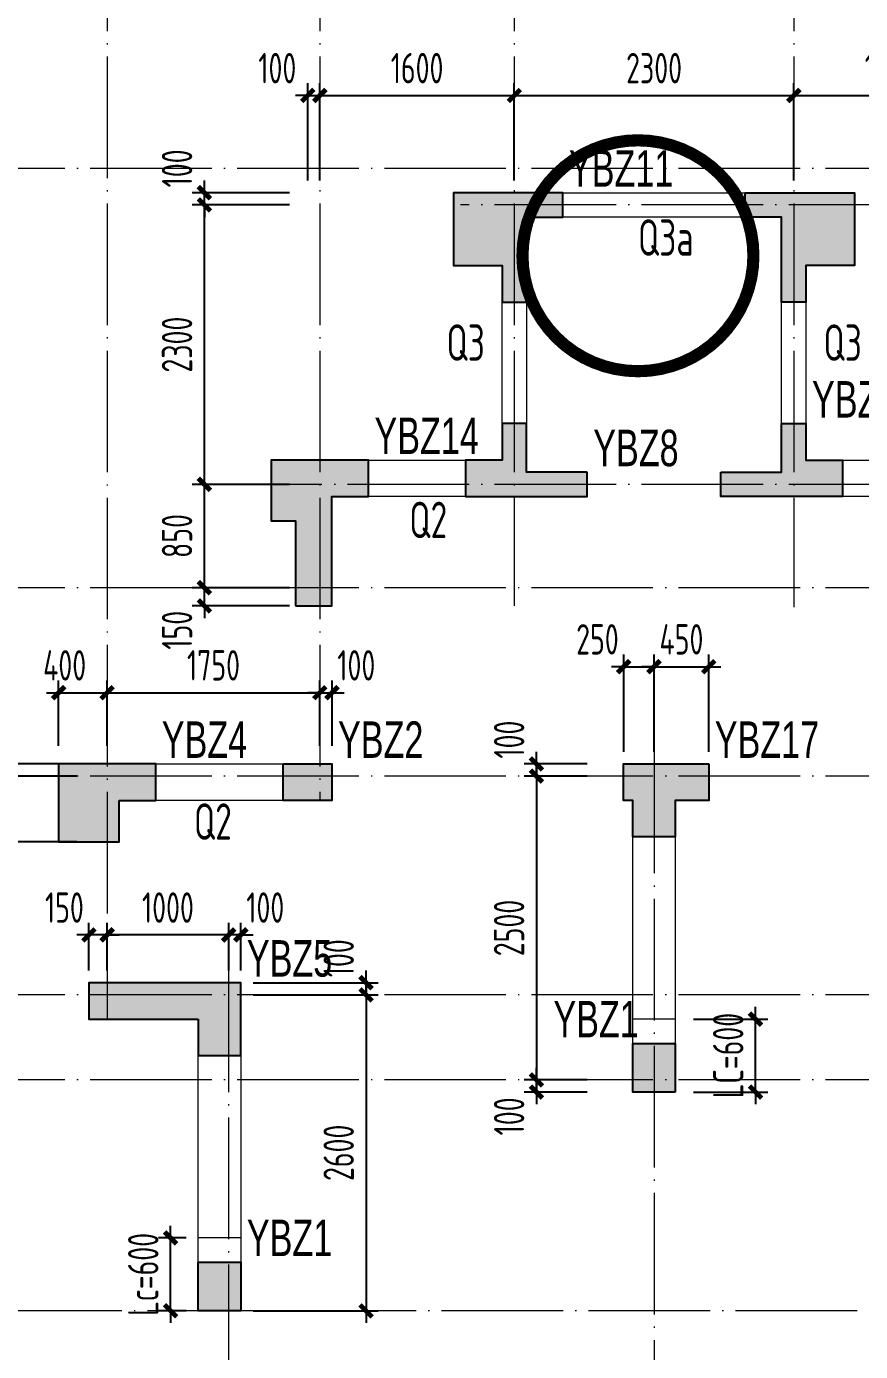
# Model space of a CAD drawing. Extents: x 5874492 to 7194610, y -939842 to -279257.
# Drawn here: x 6306081 to 6312943, y -470524 to -459621 of the extents above; entities that cross this region are included whole.
import ezdxf

# ---------------------------------------------------------------- set-up
doc = ezdxf.new("R2010")
doc.units = 0
doc.header["$LTSCALE"] = 1000
doc.linetypes.add('DOTE', pattern=[2.42, 2, -0.2, 0.02, -0.2])
for name, color, linetype, lineweight in [('A-轴线-塔楼', 1, 'DOTE', 9), ('A-轴线-隔墙', 41, 'DOTE', 9), ('S-基础-HATCH', 251, 'Continuous', 20), ('S-墙柱-DIM', 3, 'Continuous', 20), ('S-墙柱-Lc填充', 8, 'Continuous', 20), ('S-墙柱-WALL', 6, 'Continuous', 20), ('S-墙柱-编号', 4, 'Continuous', 20), ('S-轴网-轴线', 1, 'DOTE', 9), ('S-通用-TEXT', 7, 'Continuous', 20)]:
    doc.layers.add(name, color=color, linetype=linetype, lineweight=lineweight)
doc.layers.add('COLU_TH', color=5, linetype='Continuous')
doc.layers.add('Tc', color=60, linetype='Continuous', plot=False)
doc.styles.add('BW_Dim', font='Bweng.shx', dxfattribs={"width": 0.7, "bigfont": 'hztxt.shx'})
doc.styles.add('TSSD_Dimension', font='tssdeng.shx', dxfattribs={"width": 0.7, "bigfont": 'tssdchn.shx'})
doc.styles.add('TSSD_Rein', font='tssdeng.shx', dxfattribs={"width": 0.7, "bigfont": 'hztxt.shx'})
doc.dimstyles.new('TSSD_100_100', dxfattribs={"dimtxt": 250, "dimasz": 100, "dimexe": 100, "dimexo": 100, "dimgap": 100, "dimtad": 1, "dimdec": 0, "dimzin": 0, "dimdsep": 46, "dimtxsty": 'TSSD_Dimension', "dimblk": 'ARCHTICK', "dimcen": 0, "dimdle": 100, "dimclrt": 7, "dimadec": 0, "dimazin": 0, "dimtfac": 1, "dimtdec": 0, "dimtix": 1, "dimtmove": 2, "dimatfit": 0, "dimfxl": 0, "dimtolj": 1, "dimtzin": 0, "dimarcsym": 0})

# ---------------------------------------------------------------- blocks, each defined once
blk = doc.blocks.new('_ArchTick')
at = {"color": 0, "linetype": 'ByBlock', "const_width": 0.4}
blk.add_lwpolyline([(-0.5, -0.5), (0.5, 0.5)], dxfattribs=at)
blk = doc.blocks.new('*D2062')
at = {"layer": 'Defpoints', "color": 0}
for p in [(6306595, -465789), (6305795, -466329), (6306595, -466329)]:
    blk.add_point(p, dxfattribs=at)
at = {"layer": 'S-墙柱-DIM', "color": 0, "lineweight": -2}
for p, q in [((6305795, -465789), (6305795, -465689)), ((6306495, -465789), (6305695, -465789)), ((6305795, -465789), (6305795, -466329)), ((6306495, -466329), (6305695, -466329)), ((6305795, -466329), (6305795, -466429))]:
    blk.add_line(p, q, dxfattribs=at)
at = {"layer": 'S-墙柱-DIM', "color": 0, "lineweight": -2, "xscale": 100, "yscale": 100, "zscale": 100}
for p, rotation in [((6305795, -465789), 270), ((6305795, -466329), 90)]:
    blk.add_blockref('_ArchTick', p, dxfattribs=dict(at, rotation=rotation))
at = {"layer": 'S-墙柱-DIM', "color": 7, "insert": (6305570, -466059), "char_height": 250, "attachment_point": 5, "rotation": 90, "style": 'TSSD_Dimension'}
blk.add_mtext('\\A1;540', dxfattribs=at)
blk = doc.blocks.new('*D2063')
at = {"layer": 'Defpoints', "color": 0}
for p in [(6305795, -465689), (6306595, -465689), (6306595, -465789)]:
    blk.add_point(p, dxfattribs=at)
at = {"layer": 'S-墙柱-DIM', "color": 0, "lineweight": -2}
for p, q in [((6305795, -465689), (6305795, -465589)), ((6306495, -465689), (6305695, -465689)), ((6305795, -465789), (6305795, -465689)), ((6306495, -465789), (6305695, -465789)), ((6305795, -465789), (6305795, -465889))]:
    blk.add_line(p, q, dxfattribs=at)
at = {"layer": 'S-墙柱-DIM', "color": 0, "lineweight": -2, "xscale": 100, "yscale": 100, "zscale": 100}
for p, rotation in [((6305795, -465689), 270), ((6305795, -465789), 90)]:
    blk.add_blockref('_ArchTick', p, dxfattribs=dict(at, rotation=rotation))
at = {"layer": 'S-墙柱-DIM', "color": 7, "insert": (6305570, -465489), "char_height": 250, "attachment_point": 5, "rotation": 90, "style": 'TSSD_Dimension'}
blk.add_mtext('\\A1;100', dxfattribs=at)
blk = doc.blocks.new('*D2064')
at = {"layer": 'Defpoints', "color": 0}
for p in [(6306745, -465103), (6306345, -465639), (6306745, -465639)]:
    blk.add_point(p, dxfattribs=at)
at = {"layer": 'S-墙柱-DIM', "color": 0, "lineweight": -2}
for p, q in [((6306345, -465539), (6306345, -465003)), ((6306745, -465539), (6306745, -465003)), ((6306245, -465103), (6306845, -465103))]:
    blk.add_line(p, q, dxfattribs=at)
at = {"layer": 'S-墙柱-DIM', "color": 0, "lineweight": -2, "xscale": 100, "yscale": 100, "zscale": 100, "rotation": 180}
blk.add_blockref('_ArchTick', (6306345, -465103), dxfattribs=at)
at = {"layer": 'S-墙柱-DIM', "color": 0, "lineweight": -2, "xscale": 100, "yscale": 100, "zscale": 100}
blk.add_blockref('_ArchTick', (6306745, -465103), dxfattribs=at)
at = {"layer": 'S-墙柱-DIM', "color": 7, "insert": (6306395, -464878), "char_height": 250, "attachment_point": 5, "style": 'TSSD_Dimension'}
blk.add_mtext('\\A1;400', dxfattribs=at)
blk = doc.blocks.new('*D2065')
at = {"layer": 'Defpoints', "color": 0}
for p in [(6308495, -465103), (6306745, -465639), (6308495, -465639)]:
    blk.add_point(p, dxfattribs=at)
at = {"layer": 'S-墙柱-DIM', "color": 0, "lineweight": -2}
for p, q in [((6306745, -465539), (6306745, -465003)), ((6308495, -465539), (6308495, -465003)), ((6306645, -465103), (6308595, -465103))]:
    blk.add_line(p, q, dxfattribs=at)
at = {"layer": 'S-墙柱-DIM', "color": 0, "lineweight": -2, "xscale": 100, "yscale": 100, "zscale": 100, "rotation": 180}
blk.add_blockref('_ArchTick', (6306745, -465103), dxfattribs=at)
at = {"layer": 'S-墙柱-DIM', "color": 0, "lineweight": -2, "xscale": 100, "yscale": 100, "zscale": 100}
blk.add_blockref('_ArchTick', (6308495, -465103), dxfattribs=at)
at = {"layer": 'S-墙柱-DIM', "color": 7, "insert": (6307620, -464878), "char_height": 250, "attachment_point": 5, "style": 'TSSD_Dimension'}
blk.add_mtext('\\A1;1750', dxfattribs=at)
blk = doc.blocks.new('*D2066')
at = {"layer": 'Defpoints', "color": 0}
for p in [(6308595, -465103), (6308495, -465639), (6308595, -465639)]:
    blk.add_point(p, dxfattribs=at)
at = {"layer": 'S-墙柱-DIM', "color": 0, "lineweight": -2}
for p, q in [((6308495, -465539), (6308495, -465003)), ((6308595, -465539), (6308595, -465003)), ((6308495, -465103), (6308395, -465103)), ((6308495, -465103), (6308595, -465103)), ((6308595, -465103), (6308695, -465103))]:
    blk.add_line(p, q, dxfattribs=at)
at = {"layer": 'S-墙柱-DIM', "color": 0, "lineweight": -2, "xscale": 100, "yscale": 100, "zscale": 100}
blk.add_blockref('_ArchTick', (6308495, -465103), dxfattribs=at)
at = {"layer": 'S-墙柱-DIM', "color": 0, "lineweight": -2, "xscale": 100, "yscale": 100, "zscale": 100, "rotation": 180}
blk.add_blockref('_ArchTick', (6308595, -465103), dxfattribs=at)
at = {"layer": 'S-墙柱-DIM', "color": 7, "insert": (6308795, -464878), "char_height": 250, "attachment_point": 5, "style": 'TSSD_Dimension'}
blk.add_mtext('\\A1;100', dxfattribs=at)
blk = doc.blocks.new('*D2067')
at = {"layer": 'Defpoints', "color": 0}
for p in [(6307845, -467589), (6307845, -470189), (6308875, -470189)]:
    blk.add_point(p, dxfattribs=at)
at = {"layer": 'S-墙柱-DIM', "color": 0, "lineweight": -2}
for p, q in [((6308875, -467489), (6308875, -470289)), ((6307945, -467589), (6308975, -467589)), ((6307945, -470189), (6308975, -470189))]:
    blk.add_line(p, q, dxfattribs=at)
at = {"layer": 'S-墙柱-DIM', "color": 0, "lineweight": -2, "xscale": 100, "yscale": 100, "zscale": 100}
for p, rotation in [((6308875, -467589), 90), ((6308875, -470189), 270)]:
    blk.add_blockref('_ArchTick', p, dxfattribs=dict(at, rotation=rotation))
at = {"layer": 'S-墙柱-DIM', "color": 7, "insert": (6308650, -468889), "char_height": 250, "attachment_point": 5, "rotation": 90, "style": 'TSSD_Dimension'}
blk.add_mtext('\\A1;2600', dxfattribs=at)
blk = doc.blocks.new('*D2068')
at = {"layer": 'Defpoints', "color": 0}
for p in [(6307845, -467489), (6308875, -467489), (6307845, -467589)]:
    blk.add_point(p, dxfattribs=at)
at = {"layer": 'S-墙柱-DIM', "color": 0, "lineweight": -2}
for p, q in [((6307945, -467489), (6308975, -467489)), ((6308875, -467489), (6308875, -467389)), ((6308875, -467589), (6308875, -467489)), ((6307945, -467589), (6308975, -467589)), ((6308875, -467589), (6308875, -467689))]:
    blk.add_line(p, q, dxfattribs=at)
at = {"layer": 'S-墙柱-DIM', "color": 0, "lineweight": -2, "xscale": 100, "yscale": 100, "zscale": 100}
for p, rotation in [((6308875, -467489), 270), ((6308875, -467589), 90)]:
    blk.add_blockref('_ArchTick', p, dxfattribs=dict(at, rotation=rotation))
at = {"layer": 'S-墙柱-DIM', "color": 7, "insert": (6308650, -467288), "char_height": 250, "attachment_point": 5, "rotation": 90, "style": 'TSSD_Dimension'}
blk.add_mtext('\\A1;100', dxfattribs=at)
blk = doc.blocks.new('*D2069')
at = {"layer": 'Defpoints', "color": 0}
for p in [(6306595, -467096), (6306595, -467489), (6306745, -467489)]:
    blk.add_point(p, dxfattribs=at)
at = {"layer": 'S-墙柱-DIM', "color": 0, "lineweight": -2}
for p, q in [((6306595, -467389), (6306595, -466996)), ((6306745, -467389), (6306745, -466996)), ((6306595, -467096), (6306495, -467096)), ((6306745, -467096), (6306595, -467096)), ((6306745, -467096), (6306845, -467096))]:
    blk.add_line(p, q, dxfattribs=at)
at = {"layer": 'S-墙柱-DIM', "color": 0, "lineweight": -2, "xscale": 100, "yscale": 100, "zscale": 100}
blk.add_blockref('_ArchTick', (6306595, -467096), dxfattribs=at)
at = {"layer": 'S-墙柱-DIM', "color": 0, "lineweight": -2, "xscale": 100, "yscale": 100, "zscale": 100, "rotation": 180}
blk.add_blockref('_ArchTick', (6306745, -467096), dxfattribs=at)
at = {"layer": 'S-墙柱-DIM', "color": 7, "insert": (6306393, -466871), "char_height": 250, "attachment_point": 5, "style": 'TSSD_Dimension'}
blk.add_mtext('\\A1;150', dxfattribs=at)
blk = doc.blocks.new('*D2070')
at = {"layer": 'Defpoints', "color": 0}
for p in [(6306745, -467096), (6306745, -467489), (6307745, -467489)]:
    blk.add_point(p, dxfattribs=at)
at = {"layer": 'S-墙柱-DIM', "color": 0, "lineweight": -2}
for p, q in [((6306745, -467389), (6306745, -466996)), ((6307745, -467389), (6307745, -466996)), ((6307845, -467096), (6306645, -467096))]:
    blk.add_line(p, q, dxfattribs=at)
at = {"layer": 'S-墙柱-DIM', "color": 0, "lineweight": -2, "xscale": 100, "yscale": 100, "zscale": 100, "rotation": 180}
blk.add_blockref('_ArchTick', (6306745, -467096), dxfattribs=at)
at = {"layer": 'S-墙柱-DIM', "color": 0, "lineweight": -2, "xscale": 100, "yscale": 100, "zscale": 100}
blk.add_blockref('_ArchTick', (6307745, -467096), dxfattribs=at)
at = {"layer": 'S-墙柱-DIM', "color": 7, "insert": (6307245, -466871), "char_height": 250, "attachment_point": 5, "style": 'TSSD_Dimension'}
blk.add_mtext('\\A1;1000', dxfattribs=at)
blk = doc.blocks.new('*D2071')
at = {"layer": 'Defpoints', "color": 0}
for p in [(6307745, -467096), (6307745, -467489), (6307845, -467489)]:
    blk.add_point(p, dxfattribs=at)
at = {"layer": 'S-墙柱-DIM', "color": 0, "lineweight": -2}
for p, q in [((6307745, -467389), (6307745, -466996)), ((6307845, -467389), (6307845, -466996)), ((6307745, -467096), (6307645, -467096)), ((6307845, -467096), (6307745, -467096)), ((6307845, -467096), (6307945, -467096))]:
    blk.add_line(p, q, dxfattribs=at)
at = {"layer": 'S-墙柱-DIM', "color": 0, "lineweight": -2, "xscale": 100, "yscale": 100, "zscale": 100}
blk.add_blockref('_ArchTick', (6307745, -467096), dxfattribs=at)
at = {"layer": 'S-墙柱-DIM', "color": 0, "lineweight": -2, "xscale": 100, "yscale": 100, "zscale": 100, "rotation": 180}
blk.add_blockref('_ArchTick', (6307845, -467096), dxfattribs=at)
at = {"layer": 'S-墙柱-DIM', "color": 7, "insert": (6308046, -466871), "char_height": 250, "attachment_point": 5, "style": 'TSSD_Dimension'}
blk.add_mtext('\\A1;100', dxfattribs=at)
blk = doc.blocks.new('*D2076')
at = {"layer": 'Defpoints', "color": 0}
for p in [(6310277, -468289), (6310795, -468289), (6310795, -468389)]:
    blk.add_point(p, dxfattribs=at)
at = {"layer": 'S-墙柱-DIM', "color": 0, "lineweight": -2}
for p, q in [((6310277, -468289), (6310277, -468189)), ((6310695, -468289), (6310177, -468289)), ((6310277, -468389), (6310277, -468289)), ((6310695, -468389), (6310177, -468389)), ((6310277, -468389), (6310277, -468489))]:
    blk.add_line(p, q, dxfattribs=at)
at = {"layer": 'S-墙柱-DIM', "color": 0, "lineweight": -2, "xscale": 100, "yscale": 100, "zscale": 100}
for p, rotation in [((6310277, -468289), 270), ((6310277, -468389), 90)]:
    blk.add_blockref('_ArchTick', p, dxfattribs=dict(at, rotation=rotation))
at = {"layer": 'S-墙柱-DIM', "color": 7, "insert": (6310052, -468589), "char_height": 250, "attachment_point": 5, "rotation": 90, "style": 'TSSD_Dimension'}
blk.add_mtext('\\A1;100', dxfattribs=at)
blk = doc.blocks.new('*D2077')
at = {"layer": 'Defpoints', "color": 0}
for p in [(6310795, -465789), (6310277, -468289), (6310795, -468289)]:
    blk.add_point(p, dxfattribs=at)
at = {"layer": 'S-墙柱-DIM', "color": 0, "lineweight": -2}
for p, q in [((6310277, -465689), (6310277, -468389)), ((6310695, -465789), (6310177, -465789)), ((6310695, -468289), (6310177, -468289))]:
    blk.add_line(p, q, dxfattribs=at)
at = {"layer": 'S-墙柱-DIM', "color": 0, "lineweight": -2, "xscale": 100, "yscale": 100, "zscale": 100}
for p, rotation in [((6310277, -465789), 90), ((6310277, -468289), 270)]:
    blk.add_blockref('_ArchTick', p, dxfattribs=dict(at, rotation=rotation))
at = {"layer": 'S-墙柱-DIM', "color": 7, "insert": (6310052, -467039), "char_height": 250, "attachment_point": 5, "rotation": 90, "style": 'TSSD_Dimension'}
blk.add_mtext('\\A1;2500', dxfattribs=at)
blk = doc.blocks.new('*D2078')
at = {"layer": 'Defpoints', "color": 0}
for p in [(6310277, -465689), (6310795, -465689), (6310795, -465789)]:
    blk.add_point(p, dxfattribs=at)
at = {"layer": 'S-墙柱-DIM', "color": 0, "lineweight": -2}
for p, q in [((6310277, -465689), (6310277, -465589)), ((6310695, -465689), (6310177, -465689)), ((6310277, -465789), (6310277, -465689)), ((6310695, -465789), (6310177, -465789)), ((6310277, -465789), (6310277, -465889))]:
    blk.add_line(p, q, dxfattribs=at)
at = {"layer": 'S-墙柱-DIM', "color": 0, "lineweight": -2, "xscale": 100, "yscale": 100, "zscale": 100}
for p, rotation in [((6310277, -465689), 270), ((6310277, -465789), 90)]:
    blk.add_blockref('_ArchTick', p, dxfattribs=dict(at, rotation=rotation))
at = {"layer": 'S-墙柱-DIM', "color": 7, "insert": (6310052, -465489), "char_height": 250, "attachment_point": 5, "rotation": 90, "style": 'TSSD_Dimension'}
blk.add_mtext('\\A1;100', dxfattribs=at)
blk = doc.blocks.new('*D2079')
at = {"layer": 'Defpoints', "color": 0}
for p in [(6311245, -464889), (6310995, -465689), (6311245, -465689)]:
    blk.add_point(p, dxfattribs=at)
at = {"layer": 'S-墙柱-DIM', "color": 0, "lineweight": -2}
for p, q in [((6310995, -465589), (6310995, -464789)), ((6311245, -465589), (6311245, -464789)), ((6310995, -464889), (6310895, -464889)), ((6310995, -464889), (6311245, -464889)), ((6311245, -464889), (6311345, -464889))]:
    blk.add_line(p, q, dxfattribs=at)
at = {"layer": 'S-墙柱-DIM', "color": 0, "lineweight": -2, "xscale": 100, "yscale": 100, "zscale": 100}
blk.add_blockref('_ArchTick', (6310995, -464889), dxfattribs=at)
at = {"layer": 'S-墙柱-DIM', "color": 0, "lineweight": -2, "xscale": 100, "yscale": 100, "zscale": 100, "rotation": 180}
blk.add_blockref('_ArchTick', (6311245, -464889), dxfattribs=at)
at = {"layer": 'S-墙柱-DIM', "color": 7, "insert": (6310779, -464664), "char_height": 250, "attachment_point": 5, "style": 'TSSD_Dimension'}
blk.add_mtext('\\A1;250', dxfattribs=at)
blk = doc.blocks.new('*D2080')
at = {"layer": 'Defpoints', "color": 0}
for p in [(6311695, -464889), (6311245, -465689), (6311695, -465689)]:
    blk.add_point(p, dxfattribs=at)
at = {"layer": 'S-墙柱-DIM', "color": 0, "lineweight": -2}
for p, q in [((6311245, -465589), (6311245, -464789)), ((6311695, -465589), (6311695, -464789)), ((6311245, -464889), (6311145, -464889)), ((6311245, -464889), (6311695, -464889)), ((6311695, -464889), (6311795, -464889))]:
    blk.add_line(p, q, dxfattribs=at)
at = {"layer": 'S-墙柱-DIM', "color": 0, "lineweight": -2, "xscale": 100, "yscale": 100, "zscale": 100}
blk.add_blockref('_ArchTick', (6311245, -464889), dxfattribs=at)
at = {"layer": 'S-墙柱-DIM', "color": 0, "lineweight": -2, "xscale": 100, "yscale": 100, "zscale": 100, "rotation": 180}
blk.add_blockref('_ArchTick', (6311695, -464889), dxfattribs=at)
at = {"layer": 'S-墙柱-DIM', "color": 7, "insert": (6311470, -464664), "char_height": 250, "attachment_point": 5, "style": 'TSSD_Dimension'}
blk.add_mtext('\\A1;450', dxfattribs=at)
blk = doc.blocks.new('*D2081')
at = {"layer": 'Defpoints', "color": 0}
for p in [(6307545, -464239), (6308345, -464239), (6308345, -464389)]:
    blk.add_point(p, dxfattribs=at)
at = {"layer": 'S-墙柱-DIM', "color": 0, "lineweight": -2}
for p, q in [((6307545, -464239), (6307545, -464139)), ((6308245, -464239), (6307445, -464239)), ((6307545, -464389), (6307545, -464239)), ((6308245, -464389), (6307445, -464389)), ((6307545, -464389), (6307545, -464489))]:
    blk.add_line(p, q, dxfattribs=at)
at = {"layer": 'S-墙柱-DIM', "color": 0, "lineweight": -2, "xscale": 100, "yscale": 100, "zscale": 100}
for p, rotation in [((6307545, -464239), 270), ((6307545, -464389), 90)]:
    blk.add_blockref('_ArchTick', p, dxfattribs=dict(at, rotation=rotation))
at = {"layer": 'S-墙柱-DIM', "color": 7, "insert": (6307320, -464589), "char_height": 250, "attachment_point": 5, "rotation": 90, "style": 'TSSD_Dimension'}
blk.add_mtext('\\A1;150', dxfattribs=at)
blk = doc.blocks.new('*D2082')
at = {"layer": 'Defpoints', "color": 0}
for p in [(6307545, -463389), (6308345, -463389), (6308345, -464239)]:
    blk.add_point(p, dxfattribs=at)
at = {"layer": 'S-墙柱-DIM', "color": 0, "lineweight": -2}
for p, q in [((6307545, -464339), (6307545, -463289)), ((6308245, -463389), (6307445, -463389)), ((6308245, -464239), (6307445, -464239))]:
    blk.add_line(p, q, dxfattribs=at)
at = {"layer": 'S-墙柱-DIM', "color": 0, "lineweight": -2, "xscale": 100, "yscale": 100, "zscale": 100}
for p, rotation in [((6307545, -463389), 90), ((6307545, -464239), 270)]:
    blk.add_blockref('_ArchTick', p, dxfattribs=dict(at, rotation=rotation))
at = {"layer": 'S-墙柱-DIM', "color": 7, "insert": (6307320, -463814), "char_height": 250, "attachment_point": 5, "rotation": 90, "style": 'TSSD_Dimension'}
blk.add_mtext('\\A1;850', dxfattribs=at)
blk = doc.blocks.new('*D2083')
at = {"layer": 'Defpoints', "color": 0}
for p in [(6307545, -461089), (6308345, -461089), (6308345, -463389)]:
    blk.add_point(p, dxfattribs=at)
at = {"layer": 'S-墙柱-DIM', "color": 0, "lineweight": -2}
for p, q in [((6307545, -463489), (6307545, -460989)), ((6308245, -461089), (6307445, -461089)), ((6308245, -463389), (6307445, -463389))]:
    blk.add_line(p, q, dxfattribs=at)
at = {"layer": 'S-墙柱-DIM', "color": 0, "lineweight": -2, "xscale": 100, "yscale": 100, "zscale": 100}
for p, rotation in [((6307545, -461089), 90), ((6307545, -463389), 270)]:
    blk.add_blockref('_ArchTick', p, dxfattribs=dict(at, rotation=rotation))
at = {"layer": 'S-墙柱-DIM', "color": 7, "insert": (6307320, -462239), "char_height": 250, "attachment_point": 5, "rotation": 90, "style": 'TSSD_Dimension'}
blk.add_mtext('\\A1;2300', dxfattribs=at)
blk = doc.blocks.new('*D2084')
at = {"layer": 'Defpoints', "color": 0}
for p in [(6307545, -460989), (6308345, -460989), (6308345, -461089)]:
    blk.add_point(p, dxfattribs=at)
at = {"layer": 'S-墙柱-DIM', "color": 0, "lineweight": -2}
for p, q in [((6307545, -460989), (6307545, -460889)), ((6308245, -460989), (6307445, -460989)), ((6307545, -461089), (6307545, -460989)), ((6308245, -461089), (6307445, -461089)), ((6307545, -461089), (6307545, -461189))]:
    blk.add_line(p, q, dxfattribs=at)
at = {"layer": 'S-墙柱-DIM', "color": 0, "lineweight": -2, "xscale": 100, "yscale": 100, "zscale": 100}
for p, rotation in [((6307545, -460989), 270), ((6307545, -461089), 90)]:
    blk.add_blockref('_ArchTick', p, dxfattribs=dict(at, rotation=rotation))
at = {"layer": 'S-墙柱-DIM', "color": 7, "insert": (6307320, -460789), "char_height": 250, "attachment_point": 5, "rotation": 90, "style": 'TSSD_Dimension'}
blk.add_mtext('\\A1;100', dxfattribs=at)
blk = doc.blocks.new('*D2085')
at = {"layer": 'Defpoints', "color": 0}
for p in [(6308495, -460189), (6308395, -460989), (6308495, -460989)]:
    blk.add_point(p, dxfattribs=at)
at = {"layer": 'S-墙柱-DIM', "color": 0, "lineweight": -2}
for p, q in [((6308395, -460889), (6308395, -460089)), ((6308495, -460889), (6308495, -460089)), ((6308395, -460189), (6308295, -460189)), ((6308395, -460189), (6308495, -460189)), ((6308495, -460189), (6308595, -460189))]:
    blk.add_line(p, q, dxfattribs=at)
at = {"layer": 'S-墙柱-DIM', "color": 0, "lineweight": -2, "xscale": 100, "yscale": 100, "zscale": 100}
blk.add_blockref('_ArchTick', (6308395, -460189), dxfattribs=at)
at = {"layer": 'S-墙柱-DIM', "color": 0, "lineweight": -2, "xscale": 100, "yscale": 100, "zscale": 100, "rotation": 180}
blk.add_blockref('_ArchTick', (6308495, -460189), dxfattribs=at)
at = {"layer": 'S-墙柱-DIM', "color": 7, "insert": (6308145, -459964), "char_height": 250, "attachment_point": 5, "style": 'TSSD_Dimension'}
blk.add_mtext('\\A1;100', dxfattribs=at)
blk = doc.blocks.new('*D2086')
at = {"layer": 'Defpoints', "color": 0}
for p in [(6310095, -460189), (6308495, -460989), (6310095, -460989)]:
    blk.add_point(p, dxfattribs=at)
at = {"layer": 'S-墙柱-DIM', "color": 0, "lineweight": -2}
for p, q in [((6308495, -460889), (6308495, -460089)), ((6310095, -460889), (6310095, -460089)), ((6308395, -460189), (6310195, -460189))]:
    blk.add_line(p, q, dxfattribs=at)
at = {"layer": 'S-墙柱-DIM', "color": 0, "lineweight": -2, "xscale": 100, "yscale": 100, "zscale": 100, "rotation": 180}
blk.add_blockref('_ArchTick', (6308495, -460189), dxfattribs=at)
at = {"layer": 'S-墙柱-DIM', "color": 0, "lineweight": -2, "xscale": 100, "yscale": 100, "zscale": 100}
blk.add_blockref('_ArchTick', (6310095, -460189), dxfattribs=at)
at = {"layer": 'S-墙柱-DIM', "color": 7, "insert": (6309295, -459964), "char_height": 250, "attachment_point": 5, "style": 'TSSD_Dimension'}
blk.add_mtext('\\A1;1600', dxfattribs=at)
blk = doc.blocks.new('*D2087')
at = {"layer": 'Defpoints', "color": 0}
for p in [(6312395, -460189), (6310095, -460989), (6312395, -460989)]:
    blk.add_point(p, dxfattribs=at)
at = {"layer": 'S-墙柱-DIM', "color": 0, "lineweight": -2}
for p, q in [((6310095, -460889), (6310095, -460089)), ((6312395, -460889), (6312395, -460089)), ((6309995, -460189), (6312495, -460189))]:
    blk.add_line(p, q, dxfattribs=at)
at = {"layer": 'S-墙柱-DIM', "color": 0, "lineweight": -2, "xscale": 100, "yscale": 100, "zscale": 100, "rotation": 180}
blk.add_blockref('_ArchTick', (6310095, -460189), dxfattribs=at)
at = {"layer": 'S-墙柱-DIM', "color": 0, "lineweight": -2, "xscale": 100, "yscale": 100, "zscale": 100}
blk.add_blockref('_ArchTick', (6312395, -460189), dxfattribs=at)
at = {"layer": 'S-墙柱-DIM', "color": 7, "insert": (6311245, -459964), "char_height": 250, "attachment_point": 5, "style": 'TSSD_Dimension'}
blk.add_mtext('\\A1;2300', dxfattribs=at)
blk = doc.blocks.new('*D2088')
at = {"layer": 'Defpoints', "color": 0}
for p in [(6313995, -460189), (6312395, -460989), (6313995, -460989)]:
    blk.add_point(p, dxfattribs=at)
at = {"layer": 'S-墙柱-DIM', "color": 0, "lineweight": -2}
for p, q in [((6312395, -460889), (6312395, -460089)), ((6313995, -460889), (6313995, -460089)), ((6312295, -460189), (6314095, -460189))]:
    blk.add_line(p, q, dxfattribs=at)
at = {"layer": 'S-墙柱-DIM', "color": 0, "lineweight": -2, "xscale": 100, "yscale": 100, "zscale": 100, "rotation": 180}
blk.add_blockref('_ArchTick', (6312395, -460189), dxfattribs=at)
at = {"layer": 'S-墙柱-DIM', "color": 0, "lineweight": -2, "xscale": 100, "yscale": 100, "zscale": 100}
blk.add_blockref('_ArchTick', (6313995, -460189), dxfattribs=at)
at = {"layer": 'S-墙柱-DIM', "color": 7, "insert": (6313195, -459964), "char_height": 250, "attachment_point": 5, "style": 'TSSD_Dimension'}
blk.add_mtext('\\A1;1600', dxfattribs=at)
blk = doc.blocks.new('*D2114')
at = {"layer": 'Defpoints', "color": 0}
for p in [(6307267, -469589), (6307495, -469589), (6307495, -470189)]:
    blk.add_point(p, dxfattribs=at)
at = {"layer": 'S-墙柱-DIM', "color": 0, "lineweight": -2}
for p, q in [((6307267, -469589), (6307267, -469489)), ((6307395, -469589), (6307167, -469589)), ((6307267, -470189), (6307267, -469589)), ((6307395, -470189), (6307167, -470189)), ((6307267, -470189), (6307267, -470289))]:
    blk.add_line(p, q, dxfattribs=at)
at = {"layer": 'S-墙柱-DIM', "color": 0, "lineweight": -2, "xscale": 100, "yscale": 100, "zscale": 100}
for p, rotation in [((6307267, -469589), 270), ((6307267, -470189), 90)]:
    blk.add_blockref('_ArchTick', p, dxfattribs=dict(at, rotation=rotation))
at = {"layer": 'S-墙柱-DIM', "color": 7, "insert": (6307042, -469889), "char_height": 250, "attachment_point": 5, "rotation": 90, "style": 'TSSD_Dimension'}
blk.add_mtext('\\A1;Lc=600', dxfattribs=at)
blk = doc.blocks.new('*D2117')
at = {"layer": 'Defpoints', "color": 0}
for p in [(6311470, -467789), (6312080, -467789), (6311470, -468389)]:
    blk.add_point(p, dxfattribs=at)
at = {"layer": 'S-墙柱-DIM', "color": 0, "lineweight": -2}
for p, q in [((6312080, -467789), (6312080, -467689)), ((6311570, -467789), (6312180, -467789)), ((6312080, -468389), (6312080, -467789)), ((6311570, -468389), (6312180, -468389)), ((6312080, -468389), (6312080, -468489))]:
    blk.add_line(p, q, dxfattribs=at)
at = {"layer": 'S-墙柱-DIM', "color": 0, "lineweight": -2, "xscale": 100, "yscale": 100, "zscale": 100}
for p, rotation in [((6312080, -467789), 270), ((6312080, -468389), 90)]:
    blk.add_blockref('_ArchTick', p, dxfattribs=dict(at, rotation=rotation))
at = {"layer": 'S-墙柱-DIM', "color": 7, "insert": (6311855, -468089), "char_height": 250, "attachment_point": 5, "rotation": 90, "style": 'TSSD_Dimension'}
blk.add_mtext('\\A1;LC=600', dxfattribs=at)
blk = doc.blocks.new('A$C3FF375C5')
at = {"layer": 'A-轴线-塔楼', "linetype": 'DOTE', "ltscale": 0.5}
for p, q in [((19100, 18440.3), (19100, 8100)), ((20850, 18440.3), (20850, 9900)), ((22450, 18440.3), (22450, 11500)), ((24750, 18440.3), (24750, 11490)), ((59891.4, 15100), (-2283.6, 15100)), ((26918, 14800), (22008.6, 14800)), ((26918, 12500), (20410, 12500)), ((59891.4, 11650), (-2283.6, 11650)), ((23600, 10300), (23600, -8548.9)), ((59891.4, 10100), (-2283.6, 10100)), ((20100, 8500), (20100, -8548.9)), ((59891.4, 8300), (-2283.6, 8300)), ((59891.4, 7600), (-2283.6, 7600)), ((33741.8, 5700), (12955.9, 5700))]:
    blk.add_line(p, q, dxfattribs=at)
at = {"layer": 'A-轴线-隔墙', "ltscale": 0.5}
blk.add_line((33741.8, 5700), (12955.9, 5700), dxfattribs=at)

msp = doc.modelspace()

# ---------------------------------------------------------------- hatches: boundary and pattern name
at = {"layer": 'S-基础-HATCH'}
h = msp.add_hatch(color=256, dxfattribs=at)
h.paths.add_polyline_path([(6328994.5, -466659.2), (6328644.5, -466659.2), (6328644.5, -466189.2), (6328494.5, -466189.2), (6328494.5, -465989.2), (6328344.5, -465989.2), (6328344.5, -465689.2), (6328644.5, -465689.2), (6328644.5, -465389.2), (6328994.5, -465389.2)])
h.paths.add_polyline_path([(6293494.5, -466659.2), (6293844.5, -466659.2), (6293844.5, -466189.2), (6293994.5, -466189.2), (6293994.5, -465989.2), (6294144.5, -465989.2), (6294144.5, -465689.2), (6293844.5, -465689.2), (6293844.5, -465389.2), (6293494.5, -465389.2)])
h.paths.add_polyline_path([(6300644.5, -463139.2), (6300644.5, -463439.2), (6300944.5, -463439.2), (6300944.5, -463364.2), (6301144.5, -463364.2), (6301144.5, -462864.2), (6300944.5, -462864.2), (6300944.5, -462639.2), (6300644.5, -462639.2), (6300644.5, -462939.2), (6300344.5, -462939.2), (6300344.5, -463139.2)])
h.paths.add_polyline_path([(6314194.5, -464389.2), (6313894.5, -464389.2), (6313894.5, -463489.2), (6313594.5, -463489.2), (6313594.5, -463189.2), (6314394.6, -463189.2), (6314394.6, -463689.2), (6314194.5, -463689.2)])
h.paths.add_polyline_path([(6308294.5, -464389.2), (6308594.5, -464389.2), (6308594.5, -463489.2), (6308894.5, -463489.2), (6308894.5, -463189.2), (6308094.5, -463189.2), (6308094.5, -463689.2), (6308294.5, -463689.2)])
h.paths.add_polyline_path([(6311794.5, -463289.2), (6312294.5, -463289.2), (6312294.5, -462889.2), (6312494.5, -462889.2), (6312494.5, -463189.2), (6312794.5, -463189.2), (6312794.5, -463489.2), (6311794.5, -463489.2)])
h.paths.add_polyline_path([(6310694.5, -463289.2), (6310194.5, -463289.2), (6310194.5, -462889.2), (6309994.5, -462889.2), (6309994.5, -463189.2), (6309694.5, -463189.2), (6309694.5, -463489.2), (6310694.5, -463489.2)])
h.paths.add_polyline_path([(6312494.5, -461889.2), (6312294.5, -461889.2), (6312294.5, -461189.2), (6311994.5, -461189.2), (6311994.5, -460989.2), (6312894.5, -460989.2), (6312894.5, -461589.2), (6312494.5, -461589.2)])
h.paths.add_polyline_path([(6309994.5, -461889.2), (6310194.5, -461889.2), (6310194.5, -461189.2), (6310494.5, -461189.2), (6310494.5, -460989.2), (6309594.5, -460989.2), (6309594.5, -461589.2), (6309994.5, -461589.2)])
h.paths.add_polyline_path([(6320544.5, -464339.2), (6320844.5, -464339.2), (6320844.5, -463439.2), (6321144.5, -463439.2), (6321144.5, -463239.2), (6320844.5, -463239.2), (6320844.5, -462939.2), (6320544.5, -462939.2), (6320544.5, -463239.2), (6320344.5, -463239.2), (6320344.5, -463739.2), (6320544.5, -463739.2)])
h.paths.add_polyline_path([(6323344.5, -462789.2), (6323544.5, -462789.2), (6323544.5, -463439.2), (6323044.5, -463439.2), (6323044.5, -463239.2), (6323344.5, -463239.2)])
h.paths.add_polyline_path([(6325544.5, -475739.2), (6324794.5, -475739.2), (6324794.5, -475589.2), (6324794.5, -475289.2), (6324444.5, -475289.2), (6324444.5, -475589.2), (6324444.5, -475739.2), (6323744.5, -475739.2), (6323744.5, -476089.2), (6325544.5, -476089.2)])
h.paths.add_polyline_path([(6317044.5, -475739.2), (6317769.5, -475739.2), (6317769.5, -475589.2), (6317769.5, -475239.2), (6318119.5, -475239.2), (6318119.5, -475589.2), (6318119.5, -475739.2), (6318844.5, -475739.2), (6318844.5, -476089.2), (6317044.5, -476089.2)])
h.paths.add_polyline_path([(6310344.5, -475739.2), (6311069.5, -475739.2), (6311069.5, -475589.2), (6311069.5, -475239.2), (6311419.5, -475239.2), (6311419.5, -475589.2), (6311419.5, -475739.2), (6312144.5, -475739.2), (6312144.5, -476089.2), (6310344.5, -476089.2)])
h.paths.add_polyline_path([(6324444.5, -472639.2), (6324444.5, -472039.2), (6324794.5, -472039.2), (6324794.5, -472639.2)])
h.paths.add_polyline_path([(6303644.5, -475739.2), (6304369.5, -475739.2), (6304369.5, -475589.2), (6304369.5, -475239.2), (6304719.5, -475239.2), (6304719.5, -475589.2), (6304719.5, -475589.2), (6304719.5, -475739.2), (6305444.5, -475739.2), (6305444.5, -476089.2), (6303644.5, -476089.2)])
h.paths.add_polyline_path([(6296944.5, -475739.2), (6297694.5, -475739.2), (6297694.5, -475539.2), (6297694.5, -475239.2), (6298044.5, -475239.2), (6298044.5, -475539.2), (6298044.5, -475739.2), (6298744.5, -475739.2), (6298744.5, -476089.2), (6296944.5, -476089.2)])
h.paths.add_polyline_path([(6287894.5, -475789.2), (6287894.5, -475489.2), (6287544.5, -475489.2), (6287544.5, -476389.2), (6288044.5, -476389.2), (6288044.5, -475789.2)])
h.paths.add_polyline_path([(6287894.5, -468489.2), (6288634.5, -468489.2), (6288634.5, -468139.2), (6287544.5, -468139.2), (6287544.5, -468839.2), (6287894.5, -468839.2)])
h.paths.add_polyline_path([(6293494.5, -468489.2), (6293494.5, -468789.2), (6293844.5, -468789.2), (6293844.5, -468139.2), (6292919.5, -468139.2), (6292919.5, -468489.2)])
h.paths.add_polyline_path([(6293844.5, -470589.2), (6293844.5, -471189.2), (6293494.5, -471189.2), (6293494.5, -470589.2)])
h.paths.add_polyline_path([(6293494.5, -472239.2), (6293844.5, -472239.2), (6293844.5, -472839.2), (6293494.5, -472839.2)])
h.paths.add_polyline_path([(6293494.5, -475789.2), (6293244.5, -475789.2), (6293244.5, -476389.2), (6293844.5, -476389.2), (6293844.5, -475489.2), (6293494.5, -475489.2)])
h.paths.add_polyline_path([(6297694.5, -472039.2), (6298044.5, -472039.2), (6298044.5, -472639.2), (6297694.5, -472639.2)])
h.paths.add_polyline_path([(6293494.5, -461389.2), (6293494.5, -461689.2), (6293844.5, -461689.2), (6293844.5, -460639.2), (6293194.5, -460639.2), (6293194.5, -461389.2)])
h.paths.add_polyline_path([(6296144.5, -465689.2), (6296544.5, -465689.2), (6296544.5, -465989.2), (6296144.5, -465989.2)])
h.paths.add_polyline_path([(6300644.5, -460839.2), (6300344.5, -460839.2), (6300344.5, -460539.2), (6301244.5, -460539.2), (6301244.5, -461139.2), (6300944.5, -461139.2), (6300944.5, -461439.2), (6300644.5, -461439.2)])
h.paths.add_polyline_path([(6300944.5, -464339.2), (6300644.5, -464339.2), (6300644.5, -463939.2), (6300944.5, -463939.2)])
h.paths.add_polyline_path([(6298544.5, -460839.2), (6298544.5, -461339.2), (6298344.5, -461339.2), (6298344.5, -460539.2), (6298844.5, -460539.2), (6298844.5, -460839.2)])
h.paths.add_polyline_path([(6298544.5, -462939.2), (6298544.5, -462439.2), (6298344.5, -462439.2), (6298344.5, -463139.2), (6298844.5, -463139.2), (6298844.5, -462939.2)])
h.paths.add_polyline_path([(6300619.5, -465989.2), (6300619.5, -465689.2), (6301019.5, -465689.2), (6301019.5, -465989.2)])
h.paths.add_polyline_path([(6302244.5, -465989.2), (6302244.5, -466329.2), (6302744.5, -466329.2), (6302744.5, -465689.2), (6301944.5, -465689.2), (6301944.5, -465989.2)])
h.paths.add_polyline_path([(6298044.5, -468389.2), (6297694.5, -468389.2), (6297694.5, -467989.2), (6298044.5, -467989.2)])
h.paths.add_polyline_path([(6298044.5, -465989.2), (6298294.5, -465989.2), (6298294.5, -465689.2), (6297694.5, -465689.2), (6297694.5, -466289.2), (6298044.5, -466289.2)])
h.paths.add_polyline_path([(6301594.5, -470189.2), (6301244.5, -470189.2), (6301244.5, -469789.2), (6301594.5, -469789.2)])
h.paths.add_polyline_path([(6301594.5, -467789.2), (6302494.5, -467789.2), (6302494.5, -467489.2), (6301244.5, -467489.2), (6301244.5, -468089.2), (6301594.5, -468089.2)])
h.paths.add_polyline_path([(6307494.5, -467789.2), (6307494.5, -468089.2), (6307844.5, -468089.2), (6307844.5, -467489.2), (6306594.5, -467489.2), (6306594.5, -467789.2)])
h.paths.add_polyline_path([(6307844.5, -469789.2), (6307844.5, -470189.2), (6307494.5, -470189.2), (6307494.5, -469789.2)])
h.paths.add_polyline_path([(6305044.5, -467489.2), (6305044.5, -467689.2), (6304719.5, -467689.2), (6304719.5, -467989.2), (6304369.5, -467989.2), (6304369.5, -467689.2), (6304044.5, -467689.2), (6304044.5, -467489.2)])
h.paths.add_polyline_path([(6304719.5, -470189.2), (6304369.5, -470189.2), (6304369.5, -469789.2), (6304719.5, -469789.2)])
h.paths.add_polyline_path([(6301594.5, -474289.2), (6301244.5, -474289.2), (6301244.5, -473889.2), (6301594.5, -473889.2)])
h.paths.add_polyline_path([(6301594.5, -472089.2), (6301844.5, -472089.2), (6301844.5, -471789.2), (6301244.5, -471789.2), (6301244.5, -472389.2), (6301594.5, -472389.2)])
h.paths.add_polyline_path([(6307494.5, -472089.2), (6307494.5, -472389.2), (6307844.5, -472389.2), (6307844.5, -471789.2), (6307244.5, -471789.2), (6307244.5, -472089.2)])
h.paths.add_polyline_path([(6307844.5, -473889.2), (6307844.5, -474289.2), (6307494.5, -474289.2), (6307494.5, -473889.2)])
h.paths.add_polyline_path([(6304369.5, -471389.2), (6304719.5, -471389.2), (6304719.5, -471989.2), (6304369.5, -471989.2)])
h.paths.add_polyline_path([(6311069.5, -472039.2), (6311419.5, -472039.2), (6311419.5, -472639.2), (6311069.5, -472639.2)])
h.paths.add_polyline_path([(6320894.5, -467789.2), (6320894.5, -468089.2), (6321244.5, -468089.2), (6321244.5, -467489.2), (6319994.5, -467489.2), (6319994.5, -467789.2)])
h.paths.add_polyline_path([(6321244.5, -469789.2), (6321244.5, -470189.2), (6320894.5, -470189.2), (6320894.5, -469789.2)])
h.paths.add_polyline_path([(6320894.5, -472089.2), (6320894.5, -472389.2), (6321244.5, -472389.2), (6321244.5, -471789.2), (6320644.5, -471789.2), (6320644.5, -472089.2)])
h.paths.add_polyline_path([(6321244.5, -473889.2), (6321244.5, -474289.2), (6320894.5, -474289.2), (6320894.5, -473889.2)])
h.paths.add_polyline_path([(6318444.5, -467489.2), (6318444.5, -467689.2), (6318119.5, -467689.2), (6318119.5, -467989.2), (6317769.5, -467989.2), (6317769.5, -467689.2), (6317444.5, -467689.2), (6317444.5, -467489.2)])
h.paths.add_polyline_path([(6318119.5, -470189.2), (6317769.5, -470189.2), (6317769.5, -469789.2), (6318119.5, -469789.2)])
h.paths.add_polyline_path([(6314994.5, -470189.2), (6314644.5, -470189.2), (6314644.5, -469789.2), (6314994.5, -469789.2)])
h.paths.add_polyline_path([(6314994.5, -467789.2), (6315894.5, -467789.2), (6315894.5, -467489.2), (6314644.5, -467489.2), (6314644.5, -468089.2), (6314994.5, -468089.2)])
h.paths.add_polyline_path([(6317769.5, -471389.2), (6318119.5, -471389.2), (6318119.5, -471989.2), (6317769.5, -471989.2)])
h.paths.add_polyline_path([(6314994.5, -474289.2), (6314644.5, -474289.2), (6314644.5, -473889.2), (6314994.5, -473889.2)])
h.paths.add_polyline_path([(6314994.5, -472089.2), (6315244.5, -472089.2), (6315244.5, -471789.2), (6314644.5, -471789.2), (6314644.5, -472389.2), (6314994.5, -472389.2)])
h.paths.add_polyline_path([(6328994.5, -475789.2), (6328994.5, -475489.2), (6328644.5, -475489.2), (6328644.5, -476389.2), (6329244.5, -476389.2), (6329244.5, -475789.2)])
h.paths.add_polyline_path([(6328644.5, -472839.2), (6328644.5, -472239.2), (6328994.5, -472239.2), (6328994.5, -472839.2)])
h.paths.add_polyline_path([(6328994.5, -471189.2), (6328644.5, -471189.2), (6328644.5, -470789.2), (6328994.5, -470789.2)])
h.paths.add_polyline_path([(6328994.5, -468489.2), (6329344.5, -468489.2), (6329344.5, -468139.2), (6328644.5, -468139.2), (6328644.5, -468789.2), (6328994.5, -468789.2)])
h.paths.add_polyline_path([(6328994.3, -461289.2), (6329294.5, -461289.2), (6329294.5, -460639.2), (6328644.5, -460639.2), (6328644.5, -461589.2), (6328994.3, -461589.2)])
h.paths.add_polyline_path([(6326344.5, -465989.2), (6325944.5, -465989.2), (6325944.5, -465689.2), (6326344.5, -465689.2)])
h.paths.add_polyline_path([(6324444.5, -465989.2), (6324444.5, -466289.2), (6324794.5, -466289.2), (6324794.5, -465689.2), (6324194.5, -465689.2), (6324194.5, -465989.2)])
h.paths.add_polyline_path([(6324794.5, -467989.2), (6324794.5, -468389.2), (6324444.5, -468389.2), (6324444.5, -467989.2)])
h.paths.add_polyline_path([(6320844.5, -461239.2), (6321144.5, -461239.2), (6321144.5, -460939.2), (6320244.5, -460939.2), (6320244.5, -461539.2), (6320544.5, -461539.2), (6320544.5, -461839.2), (6320844.5, -461839.2)])
h.paths.add_polyline_path([(6323344.5, -461239.2), (6323344.5, -461689.2), (6323544.5, -461689.2), (6323544.5, -460639.2), (6323044.5, -460639.2), (6323044.5, -460939.2), (6322744.5, -460939.2), (6322744.5, -461239.2)])
h.paths.add_polyline_path([(6320244.5, -465989.2), (6320544.5, -465989.2), (6320544.5, -465689.2), (6319744.5, -465689.2), (6319744.5, -466329.2), (6320244.5, -466329.2)])
h.paths.add_polyline_path([(6321594.5, -465689.2), (6321869.5, -465689.2), (6321869.5, -465989.2), (6321594.5, -465989.2)])
h.paths.add_polyline_path([(6313894.5, -465989.2), (6313894.5, -465689.2), (6314294.5, -465689.2), (6314294.5, -465989.2)])
h.paths.add_polyline_path([(6315644.5, -465989.2), (6315644.5, -466329.2), (6316144.5, -466329.2), (6316144.5, -465689.2), (6315344.5, -465689.2), (6315344.5, -465989.2)])
h.paths.add_polyline_path([(6311694.5, -465689.2), (6311694.5, -465989.2), (6311419.5, -465989.2), (6311419.5, -466289.2), (6311069.5, -466289.2), (6311069.5, -465989.2), (6310994.5, -465989.2), (6310994.5, -465689.2)])
h.paths.add_polyline_path([(6311419.5, -468389.2), (6311069.5, -468389.2), (6311069.5, -467989.2), (6311419.5, -467989.2)])
h.paths.add_polyline_path([(6306844.5, -465989.2), (6307144.5, -465989.2), (6307144.5, -465689.2), (6306344.5, -465689.2), (6306344.5, -466329.2), (6306844.5, -466329.2)])
h.paths.add_polyline_path([(6308194.5, -465689.2), (6308594.5, -465689.2), (6308594.5, -465989.2), (6308194.5, -465989.2)])
h.paths.add_polyline_path([(6334594.5, -468489.2), (6334444.5, -468489.2), (6333854.5, -468489.2), (6333854.5, -468139.2), (6334944.5, -468139.2), (6334944.5, -468989.2), (6334594.5, -468989.2)])
h.paths.add_polyline_path([(6334594.5, -475789.2), (6334444.5, -475789.2), (6334444.5, -476389.2), (6334944.5, -476389.2), (6334944.5, -475489.2), (6334594.5, -475489.2)])

# ---------------------------------------------------------------- linework, layer by layer
at = {"layer": 'COLU_TH'}
for points in [[(6309994.5, -461889.2), (6310194.5, -461889.2), (6310194.5, -461189.2), (6310494.5, -461189.2), (6310494.5, -460989.2), (6309594.5, -460989.2), (6309594.5, -461589.2), (6309994.5, -461589.2), (6309994.5, -461889.2)], [(6312494.5, -461889.2), (6312294.5, -461889.2), (6312294.5, -461189.2), (6311994.5, -461189.2), (6311994.5, -460989.2), (6312894.5, -460989.2), (6312894.5, -461589.2), (6312494.5, -461589.2), (6312494.5, -461889.2)], [(6310694.5, -463289.2), (6310194.5, -463289.2), (6310194.5, -462889.2), (6309994.5, -462889.2), (6309994.5, -463189.2), (6309694.5, -463189.2), (6309694.5, -463489.2), (6310694.5, -463489.2), (6310694.5, -463289.2)], [(6311794.5, -463289.2), (6312294.5, -463289.2), (6312294.5, -462889.2), (6312494.5, -462889.2), (6312494.5, -463189.2), (6312794.5, -463189.2), (6312794.5, -463489.2), (6311794.5, -463489.2), (6311794.5, -463289.2)], [(6308294.5, -464389.2), (6308594.5, -464389.2), (6308594.5, -463489.2), (6308894.5, -463489.2), (6308894.5, -463189.2), (6308094.5, -463189.2), (6308094.5, -463689.2), (6308294.5, -463689.2), (6308294.5, -464389.2)]]:
    msp.add_lwpolyline(points, dxfattribs=at)
for points in [[(6306844.5, -465989.2), (6307144.5, -465989.2), (6307144.5, -465689.2), (6306344.5, -465689.2), (6306344.5, -466329.2), (6306844.5, -466329.2)], [(6308194.5, -465689.2), (6308594.5, -465689.2), (6308594.5, -465989.2), (6308194.5, -465989.2)], [(6311694.5, -465689.2), (6311694.5, -465989.2), (6311419.5, -465989.2), (6311419.5, -466289.2), (6311069.5, -466289.2), (6311069.5, -465989.2), (6310994.5, -465989.2), (6310994.5, -465689.2)], [(6307494.5, -467789.2), (6307494.5, -468089.2), (6307844.5, -468089.2), (6307844.5, -467489.2), (6306594.5, -467489.2), (6306594.5, -467789.2)], [(6311419.5, -468389.2), (6311069.5, -468389.2), (6311069.5, -467989.2), (6311419.5, -467989.2)], [(6307844.5, -469789.2), (6307844.5, -470189.2), (6307494.5, -470189.2), (6307494.5, -469789.2)]]:
    msp.add_lwpolyline(points, close=True, dxfattribs=at)
at = {"layer": 'S-墙柱-Lc填充'}
for p, q in [((6311419.5, -467789.2), (6311069.5, -467789.2)), ((6307844.5, -469589.2), (6307494.5, -469589.2))]:
    msp.add_line(p, q, dxfattribs=at)
at = {"layer": 'S-墙柱-WALL'}
msp.add_lwpolyline([(6313894.5, -463489.2), (6311794.5, -463489.2), (6311794.5, -463289.2), (6312294.5, -463289.2), (6312294.5, -461189.2), (6310194.5, -461189.2), (6310194.5, -461589.2), (6310194.5, -463289.2), (6310694.5, -463289.2), (6310694.5, -463489.2), (6308594.5, -463489.2), (6308594.5, -464389.2), (6308294.5, -464389.2), (6308294.5, -463689.2), (6308094.5, -463689.2), (6308094.5, -463189.2), (6308594.5, -463189.2), (6309994.5, -463189.2), (6309994.5, -461589.2), (6309594.5, -461589.2), (6309594.5, -460989.2), (6310194.5, -460989.2), (6312494.5, -460989.2), (6312894.5, -460989.2), (6312894.5, -461589.2), (6312494.5, -461589.2), (6312494.5, -463189.2), (6314194.5, -463189.2)], dxfattribs=at)
for points in [[(6306344.5, -466329.2), (6306344.5, -465689.2), (6308594.5, -465689.2), (6308594.5, -465989.2), (6306844.5, -465989.2), (6306844.5, -466329.2)], [(6311069.5, -468389.2), (6311069.5, -465989.2), (6310994.5, -465989.2), (6310994.5, -465689.2), (6311694.5, -465689.2), (6311694.5, -465989.2), (6311419.5, -465989.2), (6311419.5, -468389.2)], [(6307494.5, -470189.2), (6307494.5, -467789.2), (6306594.5, -467789.2), (6306594.5, -467489.2), (6307844.5, -467489.2), (6307844.5, -470189.2)]]:
    msp.add_lwpolyline(points, close=True, dxfattribs=at)
at = {"layer": 'Tc', "ltscale": 0.2, "const_width": 100}
msp.add_lwpolyline([(6310162.3, -461507.8, 1), (6312062.3, -461507.8, 1)], format="xyb", close=True, dxfattribs=at)

# ---------------------------------------------------------------- block references
at = {"layer": 'S-轴网-轴线', "ltscale": 0.2}
msp.add_blockref('A$C3FF375C5', (6287644.5, -475889.2), dxfattribs=at)

# ---------------------------------------------------------------- texts
at = {"layer": 'S-墙柱-编号', "style": 'TSSD_Rein', "width": 0.7}
for s, p in [('Q3a', (6311112.3, -461507.8)), ('Q3', (6309536.8, -462371.8)), ('Q3', (6312638.8, -462372.3)), ('Q2', (6309230.8, -463831.3)), ('Q2', (6307458.8, -466313.3))]:
    msp.add_text(s, height=300, dxfattribs=at).set_placement(p)
at = {"layer": 'S-通用-TEXT', "style": 'BW_Dim', "width": 0.7}
for s, p in [('YBZ11', (6310544.5, -460939.2)), ('YBZ8', (6312544.5, -462839.2)), ('YBZ14', (6308944.5, -463139.2)), ('YBZ8', (6310744.5, -463239.2)), ('YBZ4', (6307194.5, -465639.2)), ('YBZ17', (6311744.5, -465639.2)), ('YBZ5', (6307894.5, -467439.2))]:
    msp.add_text(s, height=300, dxfattribs=at).set_placement(p)
at = {"layer": 'S-通用-TEXT', "color": 6, "style": 'BW_Dim', "width": 0.7}
for s, p in [('YBZ2', (6308644.5, -465639.2)), ('YBZ1', (6310417, -467939.2)), ('YBZ1', (6307894.5, -469739.2))]:
    msp.add_text(s, height=300, dxfattribs=at).set_placement(p)

# ---------------------------------------------------------------- dimensions: what is measured, and where the dimension line sits
at = {"layer": 'S-墙柱-DIM'}
for base, p1, p2, picture, middle in [((6308494.5, -460189.2), (6308394.5, -460989.2), (6308494.5, -460989.2), '*D2085', (6308144.5, -459964.2)), ((6311244.5, -464889.2), (6310994.5, -465689.2), (6311244.5, -465689.2), '*D2079', (6310779.5, -464664.2)), ((6306744.5, -465102.7), (6306344.5, -465639.2), (6306744.5, -465639.2), '*D2064', (6306394.5, -464877.7)), ((6308594.5, -465102.7), (6308494.5, -465639.2), (6308594.5, -465639.2), '*D2066', (6308794.5, -464877.7))]:
    dim = msp.add_linear_dim(base=base, p1=p1, p2=p2, dimstyle='TSSD_100_100', dxfattribs=at)
    dim.commit()
    dim.dimension.update_dxf_attribs({"geometry": picture, "text_midpoint": middle, "dimtype": 128})
for base, p1, p2, picture, middle in [((6310094.5, -460189.2), (6308494.5, -460989.2), (6310094.5, -460989.2), '*D2086', (6309294.5, -459964.2)), ((6312394.5, -460189.2), (6310094.5, -460989.2), (6312394.5, -460989.2), '*D2087', (6311244.5, -459964.2)), ((6313994.5, -460189.2), (6312394.5, -460989.2), (6313994.5, -460989.2), '*D2088', (6313194.5, -459964.2)), ((6311694.5, -464889.2), (6311244.5, -465689.2), (6311694.5, -465689.2), '*D2080', (6311469.5, -464664.2)), ((6308494.5, -465102.7), (6306744.5, -465639.2), (6308494.5, -465639.2), '*D2065', (6307619.5, -464877.7))]:
    dim = msp.add_linear_dim(base=base, p1=p1, p2=p2, dimstyle='TSSD_100_100', dxfattribs=at)
    dim.commit()
    dim.dimension.update_dxf_attribs({"geometry": picture, "text_midpoint": middle})
for base, p1, p2, angle, picture, middle in [((6307544.5, -460989.2), (6308344.5, -461089.2), (6308344.5, -460989.2), 90, '*D2084', (6307319.5, -460789.2)), ((6307544.5, -464239.2), (6308344.5, -464389.2), (6308344.5, -464239.2), 90, '*D2081', (6307319.5, -464589.2)), ((6305794.5, -465689.2), (6306594.5, -465789.2), (6306594.5, -465689.2), 90, '*D2063', (6305569.5, -465489.2)), ((6310276.8, -465689.2), (6310794.5, -465789.2), (6310794.5, -465689.2), 90, '*D2078', (6310051.8, -465489.2)), ((6306594.5, -467096), (6306744.5, -467489.2), (6306594.5, -467489.2), 180, '*D2069', (6306392.9, -466871)), ((6307744.5, -467096), (6307844.5, -467489.2), (6307744.5, -467489.2), 180, '*D2071', (6308046.1, -466871)), ((6308875, -467489.2), (6307844.5, -467589.2), (6307844.5, -467489.2), 90, '*D2068', (6308650, -467287.6)), ((6310276.8, -468289.2), (6310794.5, -468389.2), (6310794.5, -468289.2), 90, '*D2076', (6310051.8, -468589.2))]:
    dim = msp.add_linear_dim(base=base, p1=p1, p2=p2, angle=angle, dimstyle='TSSD_100_100', dxfattribs=at)
    dim.commit()
    dim.dimension.update_dxf_attribs({"geometry": picture, "text_midpoint": middle, "dimtype": 128})
for base, p1, p2, angle, picture, middle in [((6307544.5, -461089.2), (6308344.5, -463389.2), (6308344.5, -461089.2), 90, '*D2083', (6307319.5, -462239.2)), ((6307544.5, -463389.2), (6308344.5, -464239.2), (6308344.5, -463389.2), 90, '*D2082', (6307319.5, -463814.2)), ((6305794.5, -466329.2), (6306594.5, -465789.2), (6306594.5, -466329.2), 90, '*D2062', (6305569.5, -466059.2)), ((6310276.8, -468289.2), (6310794.5, -465789.2), (6310794.5, -468289.2), 90, '*D2077', (6310051.8, -467039.2)), ((6306744.5, -467096), (6307744.5, -467489.2), (6306744.5, -467489.2), 180, '*D2070', (6307244.5, -466871)), ((6308875, -470189.2), (6307844.5, -467589.2), (6307844.5, -470189.2), 90, '*D2067', (6308650, -468889.2))]:
    dim = msp.add_linear_dim(base=base, p1=p1, p2=p2, angle=angle, dimstyle='TSSD_100_100', dxfattribs=at)
    dim.commit()
    dim.dimension.update_dxf_attribs({"geometry": picture, "text_midpoint": middle})
for base, p1, p2, text, picture, middle in [((6312079.8, -467789.2), (6311469.5, -468389.2), (6311469.5, -467789.2), 'LC=600', '*D2117', (6311854.8, -468089.2)), ((6307267.4, -469589.2), (6307494.5, -470189.2), (6307494.5, -469589.2), 'Lc=<>', '*D2114', (6307042.4, -469889.2))]:
    dim = msp.add_linear_dim(base=base, p1=p1, p2=p2, angle=90, text=text, dimstyle='TSSD_100_100', dxfattribs=at)
    dim.commit()
    dim.dimension.update_dxf_attribs({"geometry": picture, "text_midpoint": middle})

doc.saveas('drawing.dxf')
